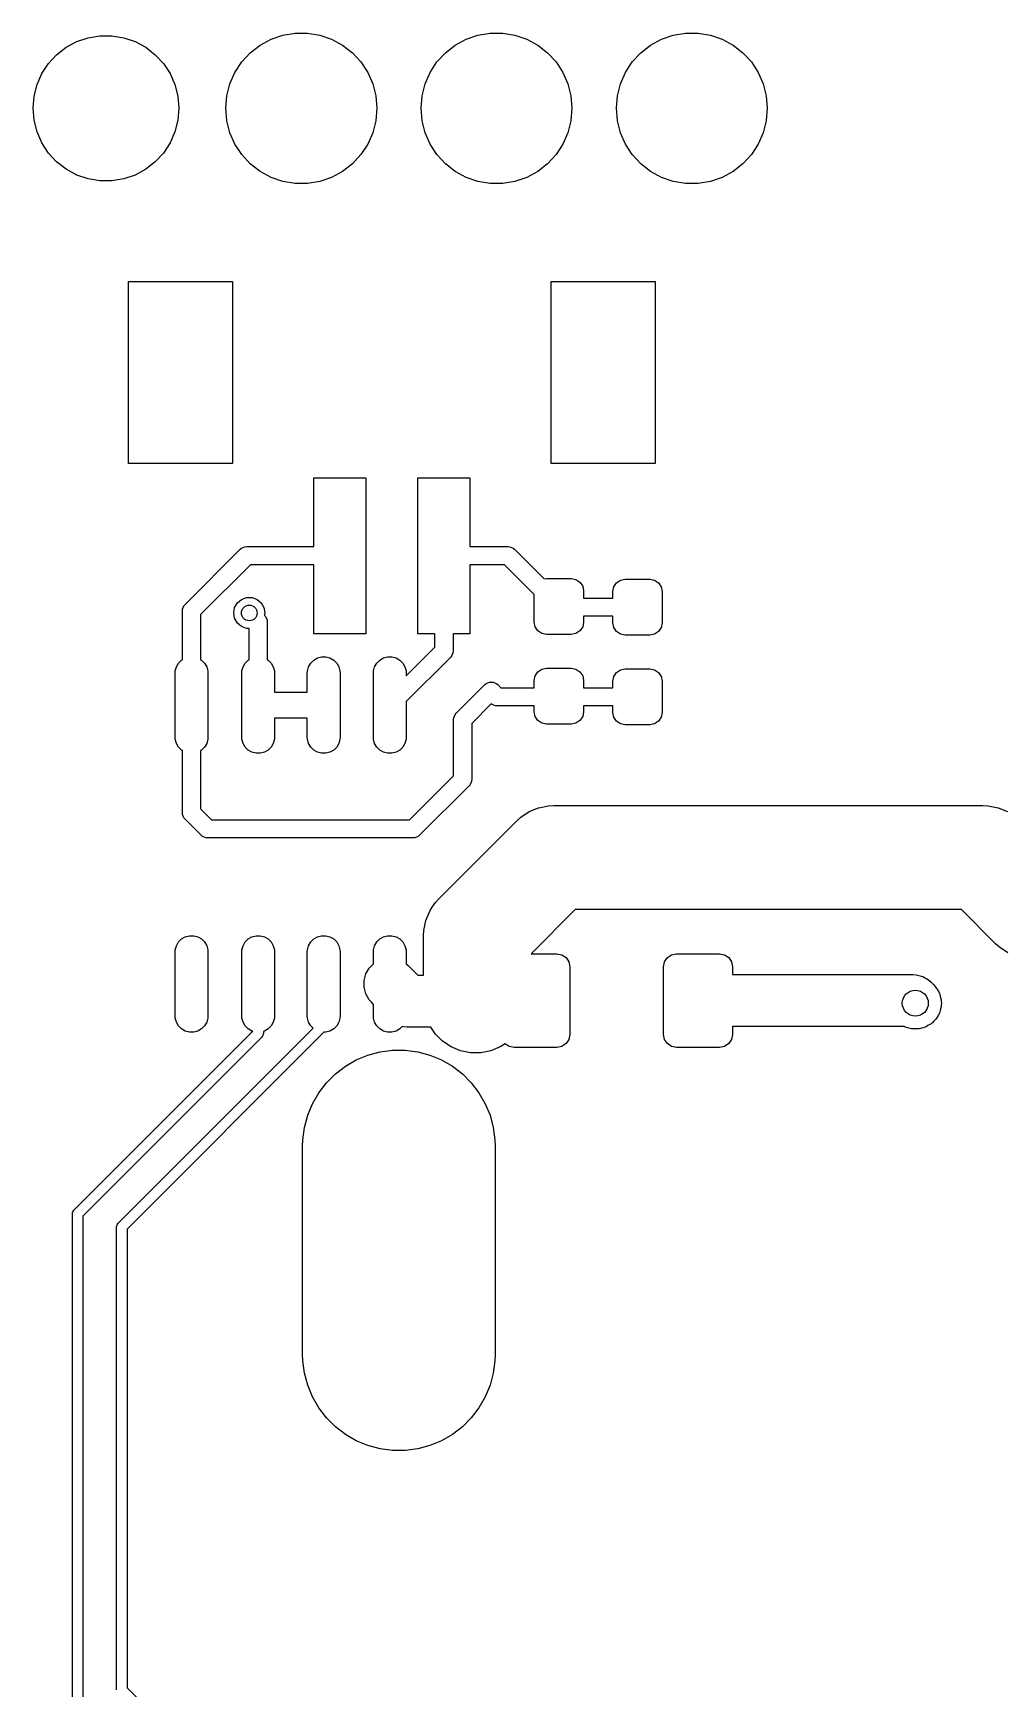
# Model space of a CAD drawing. Extents: x 281 to 540, y -238 to -79.
# Drawn here: x 282.81 to 301.44, y -139.04 to -107.21 of the extents above; entities that cross this region are included whole.
import ezdxf

# ---------------------------------------------------------------- set-up
doc = ezdxf.new("R2010")
doc.units = 0
doc.layers.add('BLACK', color=7, linetype='CONTINUOUS')

msp = doc.modelspace()

# ---------------------------------------------------------------- linework, layer by layer
at = {"layer": 'BLACK', "linetype": 'CONTINUOUS'}
for p, q in [((287.604046, -107.25437), (287.84026, -107.214952)), ((287.84026, -107.214952), (288.07974, -107.214952)), ((288.07974, -107.214952), (288.315954, -107.25437)), ((291.354046, -107.25437), (291.59026, -107.214952)), ((291.59026, -107.214952), (291.82974, -107.214952)), ((291.82974, -107.214952), (292.065954, -107.25437)), ((295.109046, -107.25437), (295.34526, -107.214952)), ((295.34526, -107.214952), (295.58474, -107.214952)), ((295.58474, -107.214952), (295.820954, -107.25437)), ((283.256806, -107.629987), (283.439273, -107.487967)), ((283.439273, -107.487967), (283.642626, -107.377917)), ((283.642626, -107.377917), (283.86132, -107.30284)), ((283.86132, -107.30284), (284.089389, -107.264782)), ((284.089389, -107.264782), (284.320611, -107.264782)), ((284.320611, -107.264782), (284.54868, -107.30284)), ((284.54868, -107.30284), (284.767374, -107.377917)), ((284.767374, -107.377917), (284.970727, -107.487967)), ((284.970727, -107.487967), (285.153194, -107.629987)), ((286.977942, -107.5932), (287.166925, -107.446109)), ((287.166925, -107.446109), (287.377542, -107.332129)), ((287.377542, -107.332129), (287.604046, -107.25437)), ((288.315954, -107.25437), (288.542458, -107.332129)), ((288.542458, -107.332129), (288.753075, -107.446109)), ((288.753075, -107.446109), (288.942058, -107.5932)), ((290.727942, -107.5932), (290.916925, -107.446109)), ((290.916925, -107.446109), (291.127542, -107.332129)), ((291.127542, -107.332129), (291.354046, -107.25437)), ((292.065954, -107.25437), (292.292458, -107.332129)), ((292.292458, -107.332129), (292.503075, -107.446109)), ((292.503075, -107.446109), (292.692058, -107.5932)), ((294.482942, -107.5932), (294.671925, -107.446109)), ((294.671925, -107.446109), (294.882542, -107.332129)), ((294.882542, -107.332129), (295.109046, -107.25437)), ((295.820954, -107.25437), (296.047458, -107.332129)), ((296.047458, -107.332129), (296.258075, -107.446109)), ((296.258075, -107.446109), (296.447058, -107.5932)), ((282.973737, -107.993674), (283.100203, -107.800102)), ((283.100203, -107.800102), (283.256806, -107.629987)), ((285.153194, -107.629987), (285.309797, -107.800102)), ((285.309797, -107.800102), (285.436263, -107.993674)), ((286.684763, -107.969876), (286.815746, -107.769392)), ((286.815746, -107.769392), (286.977942, -107.5932)), ((288.942058, -107.5932), (289.104254, -107.769392)), ((289.104254, -107.769392), (289.235237, -107.969876)), ((290.434763, -107.969876), (290.565746, -107.769392)), ((290.565746, -107.769392), (290.727942, -107.5932)), ((292.692058, -107.5932), (292.854254, -107.769392)), ((292.854254, -107.769392), (292.985237, -107.969876)), ((294.189763, -107.969876), (294.320746, -107.769392)), ((294.320746, -107.769392), (294.482942, -107.5932)), ((296.447058, -107.5932), (296.609254, -107.769392)), ((296.609254, -107.769392), (296.740237, -107.969876)), ((282.880856, -108.205421), (282.973737, -107.993674)), ((285.436263, -107.993674), (285.529144, -108.205421)), ((286.529776, -108.421338), (286.588565, -108.189186)), ((286.588565, -108.189186), (286.684763, -107.969876)), ((289.235237, -107.969876), (289.331435, -108.189186)), ((289.331435, -108.189186), (289.390224, -108.421338)), ((290.279776, -108.421338), (290.338565, -108.189186)), ((290.338565, -108.189186), (290.434763, -107.969876)), ((292.985237, -107.969876), (293.081435, -108.189186)), ((293.081435, -108.189186), (293.140224, -108.421338)), ((294.034776, -108.421338), (294.093565, -108.189186)), ((294.093565, -108.189186), (294.189763, -107.969876)), ((296.740237, -107.969876), (296.836435, -108.189186)), ((296.836435, -108.189186), (296.895224, -108.421338)), ((282.805, -108.66), (282.824094, -108.429568)), ((282.824094, -108.429568), (282.880856, -108.205421)), ((285.529144, -108.205421), (285.585906, -108.429568)), ((285.585906, -108.429568), (285.605, -108.66)), ((286.51, -108.66), (286.529776, -108.421338)), ((289.390224, -108.421338), (289.41, -108.66)), ((290.26, -108.66), (290.279776, -108.421338)), ((293.140224, -108.421338), (293.16, -108.66)), ((294.015, -108.66), (294.034776, -108.421338)), ((296.895224, -108.421338), (296.915, -108.66)), ((282.824094, -108.890432), (282.805, -108.66)), ((285.605, -108.66), (285.585906, -108.890432)), ((286.529776, -108.898662), (286.51, -108.66)), ((289.41, -108.66), (289.390224, -108.898662)), ((290.279776, -108.898662), (290.26, -108.66)), ((293.16, -108.66), (293.140224, -108.898662)), ((294.034776, -108.898662), (294.015, -108.66)), ((296.915, -108.66), (296.895224, -108.898662)), ((282.880856, -109.114579), (282.824094, -108.890432)), ((282.973737, -109.326326), (282.880856, -109.114579)), ((285.529144, -109.114579), (285.436263, -109.326326)), ((285.585906, -108.890432), (285.529144, -109.114579)), ((286.588565, -109.130814), (286.529776, -108.898662)), ((286.684763, -109.350124), (286.588565, -109.130814)), ((289.331435, -109.130814), (289.235237, -109.350124)), ((289.390224, -108.898662), (289.331435, -109.130814)), ((290.338565, -109.130814), (290.279776, -108.898662)), ((290.434763, -109.350124), (290.338565, -109.130814)), ((293.081435, -109.130814), (292.985237, -109.350124)), ((293.140224, -108.898662), (293.081435, -109.130814)), ((294.093565, -109.130814), (294.034776, -108.898662)), ((294.189763, -109.350124), (294.093565, -109.130814)), ((296.836435, -109.130814), (296.740237, -109.350124)), ((296.895224, -108.898662), (296.836435, -109.130814)), ((283.100203, -109.519898), (282.973737, -109.326326)), ((285.436263, -109.326326), (285.309797, -109.519898)), ((286.815746, -109.550608), (286.684763, -109.350124)), ((289.235237, -109.350124), (289.104254, -109.550608)), ((290.565746, -109.550608), (290.434763, -109.350124)), ((292.985237, -109.350124), (292.854254, -109.550608)), ((294.320746, -109.550608), (294.189763, -109.350124)), ((296.740237, -109.350124), (296.609254, -109.550608)), ((283.256806, -109.690013), (283.100203, -109.519898)), ((283.439273, -109.832033), (283.256806, -109.690013)), ((285.153194, -109.690013), (284.970727, -109.832033)), ((285.309797, -109.519898), (285.153194, -109.690013)), ((286.977942, -109.7268), (286.815746, -109.550608)), ((287.166925, -109.873891), (286.977942, -109.7268)), ((288.942058, -109.7268), (288.753075, -109.873891)), ((289.104254, -109.550608), (288.942058, -109.7268)), ((290.727942, -109.7268), (290.565746, -109.550608)), ((290.916925, -109.873891), (290.727942, -109.7268)), ((292.692058, -109.7268), (292.503075, -109.873891)), ((292.854254, -109.550608), (292.692058, -109.7268)), ((294.482942, -109.7268), (294.320746, -109.550608)), ((294.671925, -109.873891), (294.482942, -109.7268)), ((296.447058, -109.7268), (296.258075, -109.873891)), ((296.609254, -109.550608), (296.447058, -109.7268)), ((283.642626, -109.942083), (283.439273, -109.832033)), ((283.86132, -110.01716), (283.642626, -109.942083)), ((284.089389, -110.055218), (283.86132, -110.01716)), ((284.320611, -110.055218), (284.089389, -110.055218)), ((284.54868, -110.01716), (284.320611, -110.055218)), ((284.767374, -109.942083), (284.54868, -110.01716)), ((284.970727, -109.832033), (284.767374, -109.942083)), ((287.377542, -109.987871), (287.166925, -109.873891)), ((287.604046, -110.06563), (287.377542, -109.987871)), ((287.84026, -110.105048), (287.604046, -110.06563)), ((288.07974, -110.105048), (287.84026, -110.105048)), ((288.315954, -110.06563), (288.07974, -110.105048)), ((288.542458, -109.987871), (288.315954, -110.06563)), ((288.753075, -109.873891), (288.542458, -109.987871)), ((291.127542, -109.987871), (290.916925, -109.873891)), ((291.354046, -110.06563), (291.127542, -109.987871)), ((291.59026, -110.105048), (291.354046, -110.06563)), ((291.82974, -110.105048), (291.59026, -110.105048)), ((292.065954, -110.06563), (291.82974, -110.105048)), ((292.292458, -109.987871), (292.065954, -110.06563)), ((292.503075, -109.873891), (292.292458, -109.987871)), ((294.882542, -109.987871), (294.671925, -109.873891)), ((295.109046, -110.06563), (294.882542, -109.987871)), ((295.34526, -110.105048), (295.109046, -110.06563)), ((295.58474, -110.105048), (295.34526, -110.105048)), ((295.820954, -110.06563), (295.58474, -110.105048)), ((296.047458, -109.987871), (295.820954, -110.06563)), ((296.258075, -109.873891), (296.047458, -109.987871)), ((284.64, -115.49), (284.64, -111.99)), ((284.64, -111.99), (286.64, -111.99)), ((286.64, -111.99), (286.64, -115.49)), ((292.76, -115.49), (292.76, -111.99)), ((292.76, -111.99), (294.76, -111.99)), ((294.76, -111.99), (294.76, -115.49)), ((286.64, -115.49), (284.64, -115.49)), ((294.76, -115.49), (292.76, -115.49)), ((288.2, -117.085), (288.2, -115.76)), ((288.2, -115.76), (289.2, -115.76)), ((289.2, -115.76), (289.2, -118.76)), ((290.2, -118.76), (290.2, -115.76)), ((290.2, -115.76), (291.2, -115.76)), ((291.2, -115.76), (291.2, -117.085)), ((286.812775, -117.114493), (286.875859, -117.088363)), ((286.875859, -117.088363), (286.91, -117.085)), ((286.91, -117.085), (288.2, -117.085)), ((291.2, -117.085), (291.935, -117.085)), ((291.935, -117.085), (291.969141, -117.088363)), ((291.969141, -117.088363), (292.032225, -117.114493)), ((285.726256, -118.196256), (286.786256, -117.136257)), ((286.786256, -117.136257), (286.812775, -117.114493)), ((292.032225, -117.114493), (292.032229, -117.114497)), ((292.032229, -117.114497), (292.058744, -117.136256)), ((292.058744, -117.136256), (292.6287, -117.706212)), ((286.982487, -117.435), (286.025, -118.392487)), ((288.2, -117.435), (286.982487, -117.435)), ((288.2, -118.76), (288.2, -117.435)), ((291.862512, -117.435), (291.2, -117.435)), ((291.2, -117.435), (291.2, -118.76)), ((292.435, -118.007488), (291.862512, -117.435)), ((292.6287, -117.706212), (292.6725, -117.6975)), ((292.6725, -117.6975), (293.1475, -117.6975)), ((293.1475, -117.6975), (293.238387, -117.715579)), ((293.238387, -117.715579), (293.315438, -117.767062)), ((294.014562, -117.779562), (294.091613, -117.728079)), ((294.091613, -117.728079), (294.1825, -117.71)), ((294.1825, -117.71), (294.6575, -117.71)), ((294.6575, -117.71), (294.748387, -117.728079)), ((294.748387, -117.728079), (294.825438, -117.779562)), ((286.81, -118.100192), (286.907906, -118.064558)), ((286.907906, -118.064558), (287.012094, -118.064558)), ((287.012094, -118.064558), (287.11, -118.100192)), ((292.435, -118.535), (292.435, -118.007488)), ((293.315438, -117.767062), (293.366921, -117.844113)), ((293.366921, -117.844113), (293.385, -117.935)), ((293.385, -117.935), (293.385, -118.0725)), ((293.945, -117.9475), (293.963079, -117.856613)), ((293.945, -118.0725), (293.945, -117.9475)), ((293.963079, -117.856613), (294.014562, -117.779562)), ((294.825438, -117.779562), (294.876921, -117.856613)), ((294.876921, -117.856613), (294.895, -117.9475)), ((294.895, -117.9475), (294.895, -118.5475)), ((285.675, -118.32), (285.678363, -118.285859)), ((285.675, -119.255417), (285.675, -118.32)), ((285.678363, -118.285859), (285.704493, -118.222775)), ((285.704493, -118.222775), (285.704497, -118.22277)), ((285.704497, -118.22277), (285.726256, -118.196256)), ((286.66, -118.36), (286.678092, -118.257394)), ((286.678092, -118.462606), (286.66, -118.36)), ((286.678092, -118.257394), (286.730187, -118.167164)), ((286.730187, -118.167164), (286.81, -118.100192)), ((287.11, -118.100192), (287.189813, -118.167164)), ((287.189813, -118.167164), (287.241908, -118.257394)), ((287.241908, -118.257394), (287.26, -118.36)), ((287.26, -118.36), (287.252128, -118.404641)), ((293.385, -118.0725), (293.945, -118.0725)), ((286.025, -118.392487), (286.025, -119.255417)), ((286.730187, -118.552836), (286.678092, -118.462606)), ((286.81, -118.619808), (286.730187, -118.552836)), ((286.907906, -118.655442), (286.81, -118.619808)), ((286.955, -118.655442), (286.907906, -118.655442)), ((286.955, -119.255417), (286.955, -118.655442)), ((287.252128, -118.404641), (287.253743, -118.406256)), ((287.253743, -118.406256), (287.275507, -118.432775)), ((287.275507, -118.432775), (287.301637, -118.495859)), ((287.301637, -118.495859), (287.305, -118.53)), ((287.305, -118.53), (287.305, -119.255417)), ((292.453079, -118.625887), (292.435, -118.535)), ((292.504562, -118.702938), (292.453079, -118.625887)), ((292.581613, -118.754421), (292.504562, -118.702938)), ((293.315438, -118.702938), (293.238387, -118.754421)), ((293.366921, -118.625887), (293.315438, -118.702938)), ((293.385, -118.535), (293.366921, -118.625887)), ((293.945, -118.4225), (293.385, -118.4225)), ((293.385, -118.4225), (293.385, -118.535)), ((293.945, -118.5475), (293.945, -118.4225)), ((293.963079, -118.638387), (293.945, -118.5475)), ((294.014562, -118.715438), (293.963079, -118.638387)), ((294.876921, -118.638387), (294.825438, -118.715438)), ((294.895, -118.5475), (294.876921, -118.638387)), ((289.2, -118.76), (288.2, -118.76)), ((289.975, -119.567512), (290.525, -119.017512)), ((290.525, -118.76), (290.2, -118.76)), ((290.525, -119.017512), (290.525, -118.76)), ((291.2, -118.76), (290.875, -118.76)), ((290.875, -118.76), (290.875, -119.09)), ((292.6725, -118.7725), (292.581613, -118.754421)), ((293.1475, -118.7725), (292.6725, -118.7725)), ((293.238387, -118.754421), (293.1475, -118.7725)), ((294.091613, -118.766921), (294.014562, -118.715438)), ((294.1825, -118.785), (294.091613, -118.766921)), ((294.6575, -118.785), (294.1825, -118.785)), ((294.748387, -118.766921), (294.6575, -118.785)), ((294.825438, -118.715438), (294.748387, -118.766921)), ((285.558978, -119.394455), (285.600094, -119.32324)), ((285.600094, -119.32324), (285.65824, -119.265094)), ((285.65824, -119.265094), (285.675, -119.255417)), ((286.025, -119.255417), (286.04176, -119.265094)), ((286.04176, -119.265094), (286.099906, -119.32324)), ((286.099906, -119.32324), (286.141022, -119.394455)), ((286.838978, -119.394455), (286.880094, -119.32324)), ((286.880094, -119.32324), (286.93824, -119.265094)), ((286.93824, -119.265094), (286.955, -119.255417)), ((287.305, -119.255417), (287.32176, -119.265094)), ((287.32176, -119.265094), (287.379906, -119.32324)), ((287.379906, -119.32324), (287.421022, -119.394455)), ((288.098978, -119.394455), (288.140094, -119.32324)), ((288.140094, -119.32324), (288.19824, -119.265094)), ((288.19824, -119.265094), (288.269455, -119.223978)), ((288.269455, -119.223978), (288.348884, -119.202695)), ((288.348884, -119.202695), (288.431116, -119.202695)), ((288.431116, -119.202695), (288.510545, -119.223978)), ((288.510545, -119.223978), (288.58176, -119.265094)), ((288.58176, -119.265094), (288.639906, -119.32324)), ((288.639906, -119.32324), (288.681022, -119.394455)), ((289.368978, -119.394455), (289.410094, -119.32324)), ((289.410094, -119.32324), (289.46824, -119.265094)), ((289.46824, -119.265094), (289.539455, -119.223978)), ((289.539455, -119.223978), (289.618884, -119.202695)), ((289.618884, -119.202695), (289.701116, -119.202695)), ((289.701116, -119.202695), (289.780545, -119.223978)), ((289.780545, -119.223978), (289.85176, -119.265094)), ((289.85176, -119.265094), (289.909906, -119.32324)), ((289.909906, -119.32324), (289.951022, -119.394455)), ((290.823744, -119.213744), (289.975, -120.062488)), ((290.845502, -119.187229), (290.823744, -119.213744)), ((290.845507, -119.187225), (290.845502, -119.187229)), ((290.871637, -119.124141), (290.845507, -119.187225)), ((290.875, -119.09), (290.871637, -119.124141)), ((285.535, -119.515), (285.537695, -119.473884)), ((285.535, -120.745), (285.535, -119.515)), ((285.537695, -119.473884), (285.558978, -119.394455)), ((286.141022, -119.394455), (286.162305, -119.473884)), ((286.162305, -119.473884), (286.165, -119.515)), ((286.165, -119.515), (286.165, -120.745)), ((286.815, -119.515), (286.817695, -119.473884)), ((286.815, -120.745), (286.815, -119.515)), ((286.817695, -119.473884), (286.838978, -119.394455)), ((287.421022, -119.394455), (287.442305, -119.473884)), ((287.442305, -119.473884), (287.445, -119.515)), ((287.445, -119.515), (287.445, -119.88)), ((288.075, -119.515), (288.077695, -119.473884)), ((288.075, -119.88), (288.075, -119.515)), ((288.077695, -119.473884), (288.098978, -119.394455)), ((288.681022, -119.394455), (288.702305, -119.473884)), ((288.702305, -119.473884), (288.705, -119.515)), ((288.705, -119.515), (288.705, -120.745)), ((289.345, -119.515), (289.347695, -119.473884)), ((289.345, -120.745), (289.345, -119.515)), ((289.347695, -119.473884), (289.368978, -119.394455)), ((289.951022, -119.394455), (289.972305, -119.473884)), ((289.972305, -119.473884), (289.975, -119.515)), ((289.975, -119.515), (289.975, -119.567512)), ((292.435, -119.66), (292.453079, -119.569113)), ((292.453079, -119.569113), (292.504562, -119.492062)), ((292.504562, -119.492062), (292.581613, -119.440579)), ((292.581613, -119.440579), (292.6725, -119.4225)), ((292.6725, -119.4225), (293.1475, -119.4225)), ((293.1475, -119.4225), (293.238387, -119.440579)), ((293.238387, -119.440579), (293.315438, -119.492062)), ((293.315438, -119.492062), (293.366921, -119.569113)), ((293.366921, -119.569113), (293.385, -119.66)), ((293.945, -119.6725), (293.963079, -119.581613)), ((293.963079, -119.581613), (294.014562, -119.504562)), ((294.014562, -119.504562), (294.091613, -119.453079)), ((294.091613, -119.453079), (294.1825, -119.435)), ((294.1825, -119.435), (294.6575, -119.435)), ((294.6575, -119.435), (294.748387, -119.453079)), ((294.748387, -119.453079), (294.825438, -119.504562)), ((294.825438, -119.504562), (294.876921, -119.581613)), ((294.876921, -119.581613), (294.895, -119.6725)), ((287.445, -119.88), (287.71, -119.88)), ((287.71, -119.88), (288.075, -119.88)), ((290.936256, -120.286256), (291.486256, -119.736257)), ((291.486256, -119.736257), (291.512775, -119.714493)), ((291.512775, -119.714493), (291.575859, -119.688363)), ((291.575859, -119.688363), (291.64414, -119.688363)), ((291.64414, -119.688363), (291.644141, -119.688363)), ((291.644141, -119.688363), (291.707224, -119.714493)), ((291.707224, -119.714493), (291.733744, -119.736256)), ((291.733744, -119.736256), (291.794988, -119.7975)), ((291.794988, -119.7975), (292.435, -119.7975)), ((292.435, -119.7975), (292.435, -119.66)), ((293.385, -119.66), (293.385, -119.7975)), ((293.385, -119.7975), (293.945, -119.7975)), ((293.945, -119.7975), (293.945, -119.6725)), ((294.895, -119.6725), (294.895, -120.2725)), ((289.975, -120.062488), (289.975, -120.745)), ((290.914497, -120.31277), (290.936256, -120.286256)), ((291.611107, -120.106379), (291.235, -120.482487)), ((291.62527, -120.118002), (291.611107, -120.106379)), ((291.625275, -120.118007), (291.62527, -120.118002)), ((291.688359, -120.144137), (291.625275, -120.118007)), ((291.7225, -120.1475), (291.688359, -120.144137)), ((292.435, -120.1475), (291.7225, -120.1475)), ((292.435, -120.26), (292.435, -120.1475)), ((292.453079, -120.350887), (292.435, -120.26)), ((293.385, -120.26), (293.366921, -120.350887)), ((293.945, -120.1475), (293.385, -120.1475)), ((293.385, -120.1475), (293.385, -120.26)), ((293.945, -120.2725), (293.945, -120.1475)), ((293.963079, -120.363387), (293.945, -120.2725)), ((294.895, -120.2725), (294.876921, -120.363387)), ((287.71, -120.38), (287.445, -120.38)), ((287.445, -120.38), (287.445, -120.745)), ((288.075, -120.38), (287.71, -120.38)), ((288.075, -120.745), (288.075, -120.38)), ((290.885, -120.41), (290.888363, -120.375859)), ((290.885, -121.487512), (290.885, -120.41)), ((290.888363, -120.375859), (290.914493, -120.312775)), ((290.914493, -120.312775), (290.914497, -120.31277)), ((291.235, -120.482487), (291.235, -121.56)), ((292.504562, -120.427938), (292.453079, -120.350887)), ((292.581613, -120.479421), (292.504562, -120.427938)), ((292.6725, -120.4975), (292.581613, -120.479421)), ((293.1475, -120.4975), (292.6725, -120.4975)), ((293.238387, -120.479421), (293.1475, -120.4975)), ((293.315438, -120.427938), (293.238387, -120.479421)), ((293.366921, -120.350887), (293.315438, -120.427938)), ((294.014562, -120.440438), (293.963079, -120.363387)), ((294.091613, -120.491921), (294.014562, -120.440438)), ((294.1825, -120.51), (294.091613, -120.491921)), ((294.6575, -120.51), (294.1825, -120.51)), ((294.748387, -120.491921), (294.6575, -120.51)), ((294.825438, -120.440438), (294.748387, -120.491921)), ((294.876921, -120.363387), (294.825438, -120.440438)), ((285.537695, -120.786116), (285.535, -120.745)), ((285.558978, -120.865545), (285.537695, -120.786116)), ((285.600094, -120.93676), (285.558978, -120.865545)), ((286.141022, -120.865545), (286.099906, -120.93676)), ((286.162305, -120.786116), (286.141022, -120.865545)), ((286.165, -120.745), (286.162305, -120.786116)), ((286.817695, -120.786116), (286.815, -120.745)), ((286.838978, -120.865545), (286.817695, -120.786116)), ((286.880094, -120.93676), (286.838978, -120.865545)), ((287.421022, -120.865545), (287.379906, -120.93676)), ((287.442305, -120.786116), (287.421022, -120.865545)), ((287.445, -120.745), (287.442305, -120.786116)), ((288.077695, -120.786116), (288.075, -120.745)), ((288.098978, -120.865545), (288.077695, -120.786116)), ((288.140094, -120.93676), (288.098978, -120.865545)), ((288.681022, -120.865545), (288.639906, -120.93676)), ((288.702305, -120.786116), (288.681022, -120.865545)), ((288.705, -120.745), (288.702305, -120.786116)), ((289.347695, -120.786116), (289.345, -120.745)), ((289.368978, -120.865545), (289.347695, -120.786116)), ((289.410094, -120.93676), (289.368978, -120.865545)), ((289.951022, -120.865545), (289.909906, -120.93676)), ((289.972305, -120.786116), (289.951022, -120.865545)), ((289.975, -120.745), (289.972305, -120.786116)), ((285.65824, -120.994906), (285.600094, -120.93676)), ((285.675, -121.004582), (285.65824, -120.994906)), ((285.675, -122.2), (285.675, -121.004582)), ((286.04176, -120.994906), (286.025, -121.004582)), ((286.025, -121.004582), (286.025, -122.127512)), ((286.099906, -120.93676), (286.04176, -120.994906)), ((286.93824, -120.994906), (286.880094, -120.93676)), ((287.009455, -121.036022), (286.93824, -120.994906)), ((287.088884, -121.057305), (287.009455, -121.036022)), ((287.171116, -121.057305), (287.088884, -121.057305)), ((287.250545, -121.036022), (287.171116, -121.057305)), ((287.32176, -120.994906), (287.250545, -121.036022)), ((287.379906, -120.93676), (287.32176, -120.994906)), ((288.19824, -120.994906), (288.140094, -120.93676)), ((288.269455, -121.036022), (288.19824, -120.994906)), ((288.348884, -121.057305), (288.269455, -121.036022)), ((288.431116, -121.057305), (288.348884, -121.057305)), ((288.510545, -121.036022), (288.431116, -121.057305)), ((288.58176, -120.994906), (288.510545, -121.036022)), ((288.639906, -120.93676), (288.58176, -120.994906)), ((289.46824, -120.994906), (289.410094, -120.93676)), ((289.539455, -121.036022), (289.46824, -120.994906)), ((289.618884, -121.057305), (289.539455, -121.036022)), ((289.701116, -121.057305), (289.618884, -121.057305)), ((289.780545, -121.036022), (289.701116, -121.057305)), ((289.85176, -120.994906), (289.780545, -121.036022)), ((289.909906, -120.93676), (289.85176, -120.994906)), ((290.037512, -122.335), (290.885, -121.487512)), ((291.235, -121.56), (291.231638, -121.59413)), ((291.183744, -121.683744), (290.233744, -122.633744)), ((291.205502, -121.657229), (291.183744, -121.683744)), ((291.205507, -121.657225), (291.205502, -121.657229)), ((291.223207, -121.614493), (291.205507, -121.657225)), ((291.231638, -121.59414), (291.223207, -121.614493)), ((291.231638, -121.59413), (291.231638, -121.59414)), ((285.678363, -122.234141), (285.675, -122.2)), ((286.025, -122.127512), (286.232488, -122.335)), ((292.175606, -122.28699), (292.338603, -122.178079)), ((292.338603, -122.178079), (292.519715, -122.10306)), ((292.519715, -122.10306), (292.521143, -122.102776)), ((292.521143, -122.102776), (292.711983, -122.064815)), ((292.711983, -122.064815), (292.81, -122.06)), ((292.81, -122.06), (301.06, -122.06)), ((301.06, -122.06), (301.158017, -122.064815)), ((301.158017, -122.064815), (301.350285, -122.10306)), ((301.350285, -122.10306), (301.531397, -122.178079)), ((285.704493, -122.297225), (285.678363, -122.234141)), ((285.704497, -122.297229), (285.704493, -122.297225)), ((285.726256, -122.323744), (285.704497, -122.297229)), ((286.036256, -122.633744), (285.726256, -122.323744)), ((286.232488, -122.335), (290.037512, -122.335)), ((290.602893, -123.852893), (292.102893, -122.352893)), ((292.102893, -122.352893), (292.175606, -122.28699)), ((286.06277, -122.655502), (286.036256, -122.633744)), ((286.062775, -122.655507), (286.06277, -122.655502)), ((286.125859, -122.681637), (286.062775, -122.655507)), ((286.16, -122.685), (286.125859, -122.681637)), ((290.11, -122.685), (286.16, -122.685)), ((290.144141, -122.681637), (290.11, -122.685)), ((290.207225, -122.655507), (290.144141, -122.681637)), ((290.207229, -122.655502), (290.207225, -122.655507)), ((290.233744, -122.633744), (290.207229, -122.655502)), ((290.35306, -124.269715), (290.428079, -124.088603)), ((290.428079, -124.088603), (290.475963, -124.01694)), ((290.475963, -124.01694), (290.536989, -123.925606)), ((290.536989, -123.925606), (290.602893, -123.852893)), ((293.224214, -124.06), (292.374214, -124.91)), ((300.645786, -124.06), (293.224214, -124.06)), ((301.302893, -124.717107), (300.645786, -124.06)), ((290.314815, -124.461983), (290.35306, -124.269715)), ((285.558978, -124.754455), (285.600094, -124.68324)), ((285.600094, -124.68324), (285.65824, -124.625094)), ((285.65824, -124.625094), (285.729455, -124.583978)), ((285.729455, -124.583978), (285.808884, -124.562695)), ((285.808884, -124.562695), (285.891116, -124.562695)), ((285.891116, -124.562695), (285.970545, -124.583978)), ((285.970545, -124.583978), (286.04176, -124.625094)), ((286.04176, -124.625094), (286.099906, -124.68324)), ((286.099906, -124.68324), (286.141022, -124.754455)), ((286.838978, -124.754455), (286.880094, -124.68324)), ((286.880094, -124.68324), (286.93824, -124.625094)), ((286.93824, -124.625094), (287.009455, -124.583978)), ((287.009455, -124.583978), (287.088884, -124.562695)), ((287.088884, -124.562695), (287.171116, -124.562695)), ((287.171116, -124.562695), (287.250545, -124.583978)), ((287.250545, -124.583978), (287.32176, -124.625094)), ((287.32176, -124.625094), (287.379906, -124.68324)), ((287.379906, -124.68324), (287.421022, -124.754455)), ((288.098978, -124.754455), (288.140094, -124.68324)), ((288.140094, -124.68324), (288.19824, -124.625094)), ((288.19824, -124.625094), (288.269455, -124.583978)), ((288.269455, -124.583978), (288.348884, -124.562695)), ((288.348884, -124.562695), (288.431116, -124.562695)), ((288.431116, -124.562695), (288.510545, -124.583978)), ((288.510545, -124.583978), (288.58176, -124.625094)), ((288.58176, -124.625094), (288.639906, -124.68324)), ((288.639906, -124.68324), (288.681022, -124.754455)), ((289.368978, -124.754455), (289.410094, -124.68324)), ((289.410094, -124.68324), (289.46824, -124.625094)), ((289.46824, -124.625094), (289.539455, -124.583978)), ((289.539455, -124.583978), (289.618884, -124.562695)), ((289.618884, -124.562695), (289.701116, -124.562695)), ((289.701116, -124.562695), (289.780545, -124.583978)), ((289.780545, -124.583978), (289.85176, -124.625094)), ((289.85176, -124.625094), (289.909906, -124.68324)), ((289.909906, -124.68324), (289.951022, -124.754455)), ((290.31, -124.56), (290.314815, -124.461983)), ((290.31, -125.32), (290.31, -124.56)), ((301.375607, -124.783011), (301.302893, -124.717107)), ((285.535, -124.875), (285.537695, -124.833884)), ((285.535, -126.105), (285.535, -124.875)), ((285.537695, -124.833884), (285.558978, -124.754455)), ((286.141022, -124.754455), (286.162305, -124.833884)), ((286.162305, -124.833884), (286.165, -124.875)), ((286.165, -124.875), (286.165, -126.105)), ((286.815, -124.875), (286.817695, -124.833884)), ((286.815, -126.105), (286.815, -124.875)), ((286.817695, -124.833884), (286.838978, -124.754455)), ((287.421022, -124.754455), (287.442305, -124.833884)), ((287.442305, -124.833884), (287.445, -124.875)), ((287.445, -124.875), (287.445, -126.105)), ((288.075, -124.875), (288.077695, -124.833884)), ((288.075, -126.105), (288.075, -124.875)), ((288.077695, -124.833884), (288.098978, -124.754455)), ((288.681022, -124.754455), (288.702305, -124.833884)), ((288.702305, -124.833884), (288.705, -124.875)), ((288.705, -124.875), (288.705, -126.105)), ((289.345, -124.875), (289.347695, -124.833884)), ((289.345, -125.103944), (289.345, -124.875)), ((289.347695, -124.833884), (289.368978, -124.754455)), ((289.951022, -124.754455), (289.972305, -124.833884)), ((289.972305, -124.833884), (289.975, -124.875)), ((289.975, -124.875), (289.975, -125.102637)), ((292.374214, -124.91), (292.8725, -124.91)), ((292.8725, -124.91), (292.968171, -124.92903)), ((292.968171, -124.92903), (293.049277, -124.983223)), ((293.049277, -124.983223), (293.10347, -125.064329)), ((293.10347, -125.064329), (293.1225, -125.16)), ((294.9225, -125.16), (294.94153, -125.064329)), ((294.94153, -125.064329), (294.995723, -124.983223)), ((294.995723, -124.983223), (295.076829, -124.92903)), ((295.076829, -124.92903), (295.1725, -124.91)), ((295.1725, -124.91), (295.9975, -124.91)), ((295.9975, -124.91), (296.093171, -124.92903)), ((296.093171, -124.92903), (296.174277, -124.983223)), ((296.174277, -124.983223), (296.22847, -125.064329)), ((296.22847, -125.064329), (296.2475, -125.16)), ((301.538604, -124.891921), (301.375607, -124.783011)), ((289.164277, -125.424737), (289.19806, -125.298658)), ((289.19806, -125.298658), (289.263324, -125.18562)), ((289.263324, -125.18562), (289.345, -125.103944)), ((289.975, -125.102637), (290.013553, -125.136447)), ((290.013553, -125.136447), (290.197107, -125.32)), ((290.197107, -125.32), (290.31, -125.32)), ((293.1225, -125.16), (293.1225, -126.46)), ((294.9225, -126.46), (294.9225, -125.16)), ((296.2475, -125.16), (296.2475, -125.31)), ((296.2475, -125.31), (299.71, -125.31)), ((299.71, -125.31), (299.775248, -125.314277)), ((299.775248, -125.314277), (299.775263, -125.314277)), ((299.775263, -125.314277), (299.901342, -125.34806)), ((299.901342, -125.34806), (300.014381, -125.413323)), ((289.164277, -125.555263), (289.164277, -125.424737)), ((289.19806, -125.681342), (289.164277, -125.555263)), ((289.263324, -125.79438), (289.19806, -125.681342)), ((300.014381, -125.413323), (300.014396, -125.413338)), ((300.014396, -125.413338), (300.063553, -125.456447)), ((300.063553, -125.456447), (300.113554, -125.506447)), ((300.113554, -125.506447), (300.156677, -125.55562)), ((300.156677, -125.55562), (300.167784, -125.574859)), ((300.167784, -125.574859), (300.180627, -125.58968)), ((300.180627, -125.58968), (300.196845, -125.625194)), ((300.196845, -125.625194), (300.22194, -125.668659)), ((300.22194, -125.668659), (300.229386, -125.69645)), ((300.229386, -125.69645), (300.239746, -125.719134)), ((289.306447, -125.843553), (289.263324, -125.79438)), ((289.345, -125.882106), (289.306447, -125.843553)), ((289.345, -126.105), (289.345, -125.882106)), ((300.229387, -126.023548), (300.22194, -126.051342)), ((300.239746, -126.000866), (300.229387, -126.023548)), ((300.239746, -125.719134), (300.244703, -125.753611)), ((300.244703, -125.966389), (300.239746, -126.000866)), ((300.244703, -125.753611), (300.255723, -125.794737)), ((300.255723, -125.925263), (300.244703, -125.966389)), ((300.255723, -125.794737), (300.255723, -125.830253)), ((300.255723, -125.830253), (300.26, -125.86)), ((300.26, -125.86), (300.255723, -125.889746)), ((300.255723, -125.889746), (300.255723, -125.925263)), ((285.537695, -126.146116), (285.535, -126.105)), ((285.558978, -126.225545), (285.537695, -126.146116)), ((285.600094, -126.29676), (285.558978, -126.225545)), ((285.65824, -126.354906), (285.600094, -126.29676)), ((286.099906, -126.29676), (286.04176, -126.354906)), ((286.141022, -126.225545), (286.099906, -126.29676)), ((286.162305, -126.146116), (286.141022, -126.225545)), ((286.165, -126.105), (286.162305, -126.146116)), ((286.817695, -126.146116), (286.815, -126.105)), ((286.838978, -126.225545), (286.817695, -126.146116)), ((286.880094, -126.29676), (286.838978, -126.225545)), ((286.93824, -126.354906), (286.880094, -126.29676)), ((287.379906, -126.29676), (287.32176, -126.354906)), ((287.421022, -126.225545), (287.379906, -126.29676)), ((287.442305, -126.146116), (287.421022, -126.225545)), ((287.445, -126.105), (287.442305, -126.146116)), ((288.077695, -126.146116), (288.075, -126.105)), ((288.098978, -126.225545), (288.077695, -126.146116)), ((288.140094, -126.29676), (288.098978, -126.225545)), ((288.185956, -126.342622), (288.140094, -126.29676)), ((288.639906, -126.29676), (288.58176, -126.354906)), ((288.681022, -126.225545), (288.639906, -126.29676)), ((288.702305, -126.146116), (288.681022, -126.225545)), ((288.705, -126.105), (288.702305, -126.146116)), ((289.347695, -126.146116), (289.345, -126.105)), ((289.368978, -126.225545), (289.347695, -126.146116)), ((289.410094, -126.29676), (289.368978, -126.225545)), ((289.46824, -126.354906), (289.410094, -126.29676)), ((289.898084, -126.308581), (289.85176, -126.354906)), ((289.924737, -126.315723), (289.898084, -126.308581)), ((289.924752, -126.315723), (289.924737, -126.315723)), ((289.99, -126.32), (289.924752, -126.315723)), ((290.447191, -126.32), (289.99, -126.32)), ((290.53699, -126.454393), (290.447191, -126.32)), ((299.544798, -126.31), (296.2475, -126.31)), ((296.2475, -126.31), (296.2475, -126.46)), ((299.552292, -126.314816), (299.544798, -126.31)), ((299.560488, -126.317222), (299.552292, -126.314816)), ((299.568659, -126.32194), (299.560488, -126.317222)), ((299.658955, -126.346135), (299.568659, -126.32194)), ((299.951342, -126.32194), (299.861041, -126.346136)), ((299.959513, -126.317222), (299.951342, -126.32194)), ((299.967708, -126.314816), (299.959513, -126.317222)), ((300.003303, -126.29194), (299.967708, -126.314816)), ((300.064381, -126.256677), (300.003303, -126.29194)), ((300.075544, -126.245513), (300.064381, -126.256677)), ((300.08743, -126.237875), (300.075544, -126.245513)), ((300.114997, -126.20606), (300.08743, -126.237875)), ((300.156677, -126.164381), (300.114997, -126.20606)), ((300.167786, -126.145138), (300.156677, -126.164381)), ((300.180627, -126.13032), (300.167786, -126.145138)), ((300.196843, -126.09481), (300.180627, -126.13032)), ((300.22194, -126.051342), (300.196843, -126.09481)), ((283.589289, -129.839289), (287.027674, -126.400903)), ((287.200711, -126.510711), (283.76, -129.951422)), ((284.439289, -130.089289), (288.185956, -126.342622)), ((288.394116, -126.417305), (284.61, -130.201421)), ((285.729455, -126.396022), (285.65824, -126.354906)), ((285.808884, -126.417305), (285.729455, -126.396022)), ((285.891116, -126.417305), (285.808884, -126.417305)), ((285.970545, -126.396022), (285.891116, -126.417305)), ((286.04176, -126.354906), (285.970545, -126.396022)), ((287.009455, -126.396022), (286.93824, -126.354906)), ((287.027674, -126.400903), (287.009455, -126.396022)), ((287.213147, -126.495557), (287.200711, -126.510711)), ((287.221701, -126.474906), (287.213147, -126.495557)), ((287.228079, -126.459509), (287.221701, -126.474906)), ((287.23, -126.44), (287.228079, -126.459509)), ((287.250545, -126.396022), (287.23, -126.401527)), ((287.23, -126.401527), (287.23, -126.44)), ((287.32176, -126.354906), (287.250545, -126.396022)), ((288.431116, -126.417305), (288.394116, -126.417305)), ((288.510545, -126.396022), (288.431116, -126.417305)), ((288.58176, -126.354906), (288.510545, -126.396022)), ((289.539455, -126.396022), (289.46824, -126.354906)), ((289.618884, -126.417305), (289.539455, -126.396022)), ((289.701116, -126.417305), (289.618884, -126.417305)), ((289.780545, -126.396022), (289.701116, -126.417305)), ((289.85176, -126.354906), (289.780545, -126.396022)), ((290.675607, -126.59301), (290.53699, -126.454393)), ((290.838603, -126.701921), (290.675607, -126.59301)), ((291.874807, -126.639505), (291.781397, -126.701921)), ((291.951829, -126.69097), (291.874807, -126.639505)), ((293.049277, -126.636777), (292.968171, -126.69097)), ((293.10347, -126.555671), (293.049277, -126.636777)), ((293.1225, -126.46), (293.10347, -126.555671)), ((294.94153, -126.555671), (294.9225, -126.46)), ((294.995723, -126.636777), (294.94153, -126.555671)), ((295.076829, -126.69097), (294.995723, -126.636777)), ((296.174277, -126.636777), (296.093171, -126.69097)), ((296.22847, -126.555671), (296.174277, -126.636777)), ((296.2475, -126.46), (296.22847, -126.555671)), ((299.688843, -126.354911), (299.658955, -126.346135)), ((299.691707, -126.354911), (299.688843, -126.354911)), ((299.694737, -126.355723), (299.691707, -126.354911)), ((299.825263, -126.355723), (299.694737, -126.355723)), ((299.828293, -126.354911), (299.825263, -126.355723)), ((299.831157, -126.354911), (299.828293, -126.354911)), ((299.861041, -126.346136), (299.831157, -126.354911)), ((288.807195, -127.071781), (289.016766, -126.950785)), ((289.016766, -126.950785), (289.240337, -126.858179)), ((289.240337, -126.858179), (289.474083, -126.795547)), ((289.474083, -126.795547), (289.714004, -126.763961)), ((289.714004, -126.763961), (289.955996, -126.763961)), ((289.955996, -126.763961), (290.195917, -126.795547)), ((290.195917, -126.795547), (290.429663, -126.858179)), ((290.429663, -126.858179), (290.653234, -126.950785)), ((290.653234, -126.950785), (290.862805, -127.071781)), ((291.019715, -126.77694), (290.838603, -126.701921)), ((291.211983, -126.815185), (291.019715, -126.77694)), ((291.408017, -126.815185), (291.211983, -126.815185)), ((291.600285, -126.77694), (291.408017, -126.815185)), ((291.781397, -126.701921), (291.600285, -126.77694)), ((292.0475, -126.71), (291.951829, -126.69097)), ((292.8725, -126.71), (292.0475, -126.71)), ((292.968171, -126.69097), (292.8725, -126.71)), ((295.1725, -126.71), (295.076829, -126.69097)), ((295.9975, -126.71), (295.1725, -126.71)), ((296.093171, -126.69097), (295.9975, -126.71)), ((288.444096, -127.39021), (288.61521, -127.219096)), ((288.61521, -127.219096), (288.807195, -127.071781)), ((290.862805, -127.071781), (291.05479, -127.219096)), ((291.05479, -127.219096), (291.225904, -127.39021)), ((288.175785, -127.791766), (288.296781, -127.582195)), ((288.296781, -127.582195), (288.444096, -127.39021)), ((291.225904, -127.39021), (291.373219, -127.582195)), ((291.373219, -127.582195), (291.494215, -127.791766)), ((288.083179, -128.015337), (288.175785, -127.791766)), ((291.494215, -127.791766), (291.586821, -128.015337)), ((287.988961, -128.489004), (288.020547, -128.249083)), ((288.020547, -128.249083), (288.083179, -128.015337)), ((291.586821, -128.015337), (291.649453, -128.249083)), ((291.649453, -128.249083), (291.681039, -128.489004)), ((287.985, -128.61), (287.988961, -128.489004)), ((291.681039, -128.489004), (291.685, -128.61)), ((287.985, -132.61), (287.985, -128.61)), ((291.685, -128.61), (291.685, -132.61)), ((283.576853, -129.854443), (283.589289, -129.839289)), ((283.56, -129.91), (283.561921, -129.890491)), ((283.56, -139.41), (283.56, -129.91)), ((283.561921, -129.890491), (283.576853, -129.854443)), ((283.76, -129.951422), (283.76, -139.368578)), ((284.41, -130.16), (284.411921, -130.140491)), ((284.41, -139.06), (284.41, -130.16)), ((284.411921, -130.140491), (284.426853, -130.104443)), ((284.426853, -130.104443), (284.439289, -130.089289)), ((284.61, -130.201421), (284.61, -139.018578)), ((287.988961, -132.730996), (287.985, -132.61)), ((291.685, -132.61), (291.681039, -132.730996)), ((288.020547, -132.970917), (287.988961, -132.730996)), ((288.083179, -133.204663), (288.020547, -132.970917)), ((291.649453, -132.970917), (291.586821, -133.204663)), ((291.681039, -132.730996), (291.649453, -132.970917)), ((288.175785, -133.428234), (288.083179, -133.204663)), ((291.586821, -133.204663), (291.494215, -133.428234)), ((288.296781, -133.637805), (288.175785, -133.428234)), ((288.444096, -133.82979), (288.296781, -133.637805)), ((291.373219, -133.637805), (291.225904, -133.82979)), ((291.494215, -133.428234), (291.373219, -133.637805)), ((288.61521, -134.000904), (288.444096, -133.82979)), ((291.225904, -133.82979), (291.05479, -134.000904)), ((288.807195, -134.148219), (288.61521, -134.000904)), ((289.016766, -134.269215), (288.807195, -134.148219)), ((289.240337, -134.361821), (289.016766, -134.269215)), ((290.653234, -134.269215), (290.429663, -134.361821)), ((290.862805, -134.148219), (290.653234, -134.269215)), ((291.05479, -134.000904), (290.862805, -134.148219)), ((289.474083, -134.424453), (289.240337, -134.361821)), ((289.714004, -134.456039), (289.474083, -134.424453)), ((289.955996, -134.456039), (289.714004, -134.456039)), ((290.195917, -134.424453), (289.955996, -134.456039)), ((290.429663, -134.361821), (290.195917, -134.424453)), ((284.61, -139.018578), (285.901421, -140.31))]:
    msp.add_line(p, q, dxfattribs=at)
at = {"layer": 'BLACK'}
for centre, radius in [((286.96, -118.36), 0.15), ((299.76, -125.86), 0.25)]:
    msp.add_circle(centre, radius, dxfattribs=at)

doc.saveas('drawing.dxf')
